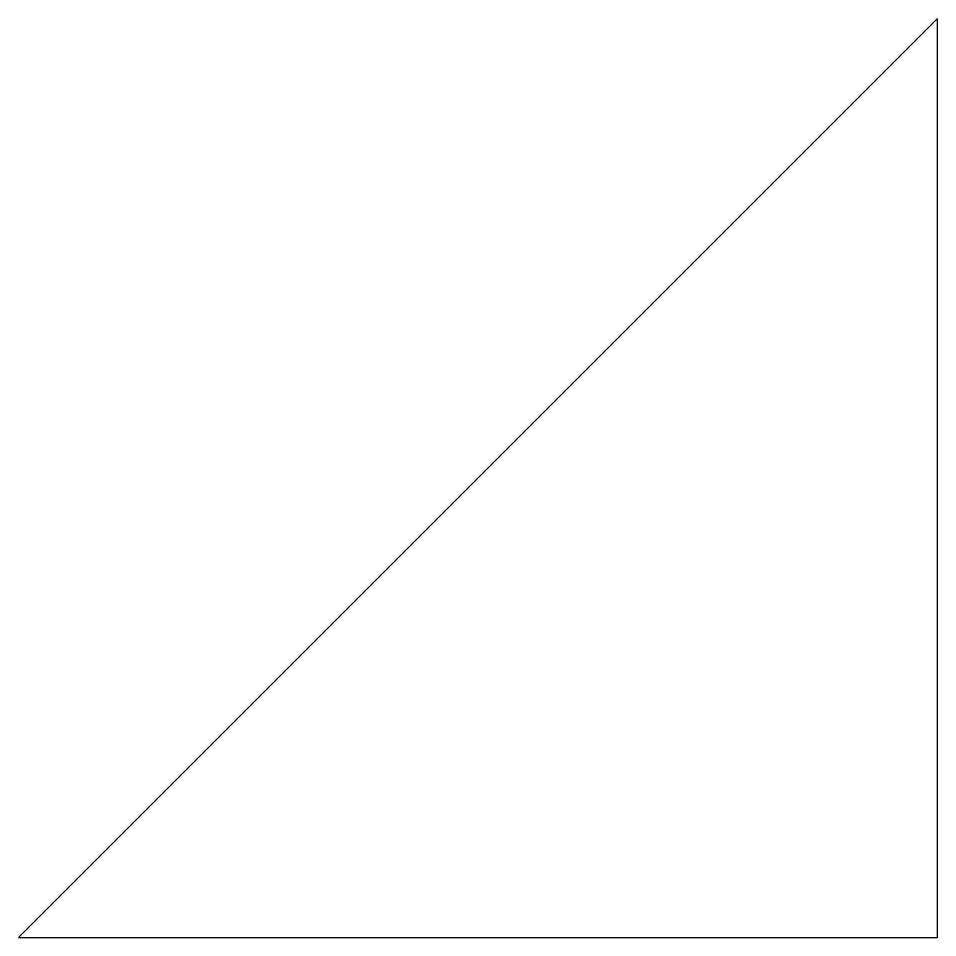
# Model space of a CAD drawing. Header units: metres. Extents: x 1000000 to 1000010, y 500000 to 500010.
import ezdxf

# ---------------------------------------------------------------- set-up
doc = ezdxf.new("R2010")
doc.units = ezdxf.units.M

msp = doc.modelspace()

# ---------------------------------------------------------------- linework, layer by layer
at = {"color": 5}
msp.add_line((1000010, 500010), (1000000, 500000), dxfattribs=at)
at = {"color": 3}
msp.add_line((1000010, 500000), (1000010, 500010), dxfattribs=at)
at = {"color": 1}
msp.add_line((1000000, 500000), (1000010, 500000), dxfattribs=at)

doc.saveas('drawing.dxf')
